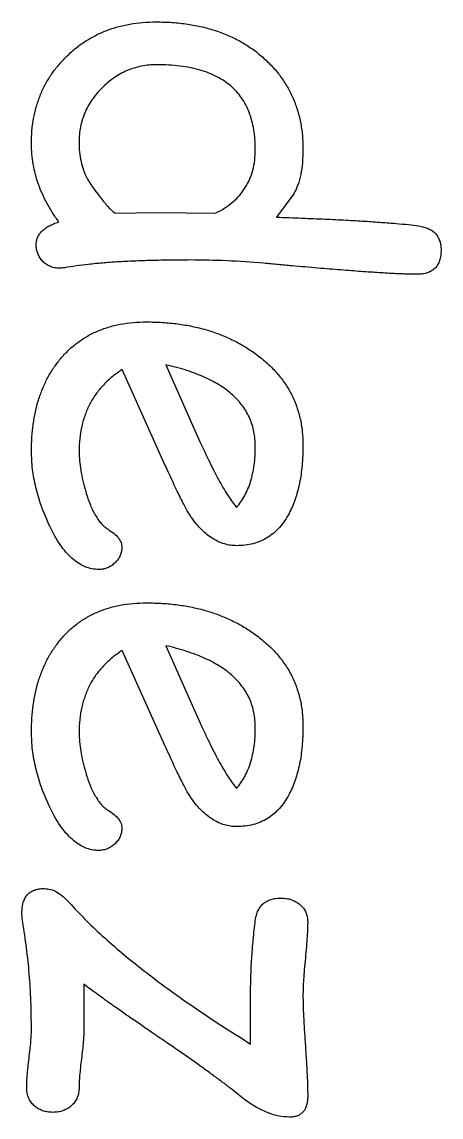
# Model space of a CAD drawing. Header units: millimetres. Extents: x -51 to 558, y -75 to 27.
# Drawn here: x -43.5 to -42.258, y -19.145 to -15.901 of the extents above; entities that cross this region are included whole.
import ezdxf

# ---------------------------------------------------------------- set-up
doc = ezdxf.new("R2010")
doc.units = ezdxf.units.MM

msp = doc.modelspace()

# ---------------------------------------------------------------- linework, layer by layer
at = {"color": 7, "linetype": 'Continuous', "lineweight": 25}
for p, q in [((-42.694, -16.4097), (-42.7453, -16.4791)), ((-43.2243, -16.4674), (-43.0978, -16.465)), ((-43.0978, -16.465), (-43.0131, -16.4659)), ((-43.0131, -16.4659), (-42.9267, -16.4674)), ((-43.076, -17.2125), (-43.2027, -16.9306)), ((-43.0738, -16.9165), (-42.9715, -17.1464)), ((-43.0738, -17.7488), (-42.9715, -17.9787)), ((-43.076, -18.0448), (-43.2027, -17.7629)), ((-43.3162, -18.752), (-43.3162, -18.8871)), ((-42.8225, -18.929), (-42.8225, -18.7866))]:
    msp.add_line(p, q, dxfattribs=at)
for points, knots in [([(-43.3696, -16.0052), (-43.3608, -15.9968), (-43.3434, -15.9802), (-43.3142, -15.9592), (-43.2834, -15.9409), (-43.2507, -15.926), (-43.216, -15.9148), (-43.1797, -15.9067), (-43.1416, -15.9014), (-43.1155, -15.9009), (-43.1022, -15.9007)], [0, 0, 0, 0, 0.123263, 0.244636, 0.365243, 0.486653, 0.609307, 0.734949, 0.864633, 1, 1, 1, 1]), ([(-43.1022, -15.9007), (-43.0862, -15.9009), (-43.0548, -15.9014), (-43.0091, -15.9067), (-42.9658, -15.9147), (-42.9249, -15.9262), (-42.8865, -15.941), (-42.8504, -15.9589), (-42.8169, -15.9803), (-42.786, -16.0049), (-42.7581, -16.0317), (-42.7339, -16.0611), (-42.7132, -16.0923), (-42.6964, -16.1255), (-42.6832, -16.1607), (-42.6742, -16.1979), (-42.6681, -16.2369), (-42.6676, -16.2636), (-42.6673, -16.2772)], [0, 0, 0, 0, 0.074351, 0.145347, 0.21334, 0.278519, 0.342078, 0.403819, 0.465285, 0.526188, 0.586456, 0.64481, 0.702388, 0.759709, 0.817201, 0.876232, 0.936878, 1, 1, 1, 1]), ([(-43.4714, -16.2611), (-43.4712, -16.2485), (-43.4706, -16.2238), (-43.4656, -16.1875), (-43.4578, -16.1527), (-43.4464, -16.1198), (-43.4323, -16.0883), (-43.4145, -16.0588), (-43.3938, -16.0308), (-43.3777, -16.0138), (-43.3696, -16.0052)], [0, 0, 0, 0, 0.1332907, 0.2621622, 0.3876112, 0.5102657, 0.630863, 0.7524097, 0.8748415, 1, 1, 1, 1]), ([(-43.1, -16.0277), (-43.1077, -16.0279), (-43.123, -16.0284), (-43.1455, -16.0314), (-43.1671, -16.037), (-43.1879, -16.0446), (-43.2081, -16.0539), (-43.2271, -16.0661), (-43.2455, -16.08), (-43.2626, -16.096), (-43.2785, -16.1133), (-43.2924, -16.1315), (-43.3042, -16.1506), (-43.3136, -16.1703), (-43.3213, -16.1907), (-43.3265, -16.212), (-43.3297, -16.234), (-43.3301, -16.2489), (-43.3303, -16.2565)], [0, 0, 0, 0, 0.064361, 0.127399, 0.18873, 0.249932, 0.311556, 0.373731, 0.437531, 0.503389, 0.568834, 0.632634, 0.694485, 0.755004, 0.815057, 0.875644, 0.936862, 1, 1, 1, 1]), ([(-42.8084, -16.279), (-42.8085, -16.2688), (-42.8089, -16.2491), (-42.8126, -16.2206), (-42.8179, -16.1939), (-42.8258, -16.1691), (-42.8363, -16.1464), (-42.8488, -16.1256), (-42.8638, -16.1069), (-42.8809, -16.09), (-42.9004, -16.0752), (-42.9222, -16.0624), (-42.9462, -16.0515), (-42.9726, -16.0427), (-43.0012, -16.036), (-43.0321, -16.0313), (-43.0652, -16.028), (-43.0882, -16.0278), (-43.1, -16.0277)], [0, 0, 0, 0, 0.069015, 0.133981, 0.195243, 0.254039, 0.310168, 0.36511, 0.418811, 0.472882, 0.528159, 0.585073, 0.644345, 0.707089, 0.773883, 0.844217, 0.91951, 1, 1, 1, 1]), ([(-43.3903, -16.4932), (-43.3966, -16.4843), (-43.4091, -16.4665), (-43.4253, -16.4388), (-43.4393, -16.4106), (-43.4511, -16.382), (-43.4602, -16.3526), (-43.4665, -16.3227), (-43.4707, -16.2921), (-43.4712, -16.2715), (-43.4714, -16.2611)], [0, 0, 0, 0, 0.131253, 0.260019, 0.384946, 0.508658, 0.63046, 0.752999, 0.875637, 1, 1, 1, 1]), ([(-43.3303, -16.2565), (-43.3302, -16.2666), (-43.3298, -16.286), (-43.3252, -16.3139), (-43.3184, -16.3395), (-43.3112, -16.3549), (-43.3076, -16.3625)], [0, 0, 0, 0, 0.276233, 0.533222, 0.771735, 1, 1, 1, 1]), ([(-42.9267, -16.4674), (-42.9173, -16.4625), (-42.899, -16.4531), (-42.8749, -16.4349), (-42.8543, -16.4148), (-42.8375, -16.3921), (-42.8243, -16.3672), (-42.8152, -16.3398), (-42.8092, -16.3102), (-42.8086, -16.2896), (-42.8084, -16.279)], [0, 0, 0, 0, 0.134527, 0.261273, 0.382047, 0.499459, 0.617608, 0.738914, 0.865395, 1, 1, 1, 1]), ([(-42.6673, -16.2772), (-42.6676, -16.2907), (-42.6683, -16.3161), (-42.673, -16.3519), (-42.6809, -16.3832), (-42.6898, -16.4012), (-42.694, -16.4097)], [0, 0, 0, 0, 0.295822, 0.559848, 0.792566, 1, 1, 1, 1]), ([(-43.3076, -16.3625), (-43.3048, -16.3675), (-43.2981, -16.379), (-43.2847, -16.3976), (-43.2677, -16.4206), (-43.2543, -16.4368), (-43.247, -16.4456)], [0, 0, 0, 0, 0.167017, 0.38848, 0.666728, 1, 1, 1, 1]), ([(-43.247, -16.4456), (-43.2437, -16.4494), (-43.2366, -16.4572), (-43.2285, -16.4639), (-43.2243, -16.4674)], [0, 0, 0, 0, 0.479764, 1, 1, 1, 1]), ([(-42.7453, -16.4791), (-42.7203, -16.4801), (-42.6725, -16.4819), (-42.6039, -16.4846), (-42.5417, -16.4878), (-42.4858, -16.4907), (-42.4364, -16.4944), (-42.3933, -16.4976), (-42.3566, -16.5009), (-42.3344, -16.5038), (-42.3243, -16.5051)], [0, 0, 0, 0, 0.177748, 0.340359, 0.487859, 0.620752, 0.738069, 0.84024, 0.927881, 1, 1, 1, 1]), ([(-43.4573, -16.5613), (-43.4571, -16.5576), (-43.4567, -16.5502), (-43.4535, -16.5395), (-43.448, -16.5297), (-43.4406, -16.5205), (-43.431, -16.5124), (-43.4193, -16.5051), (-43.4056, -16.4985), (-43.3956, -16.495), (-43.3903, -16.4932)], [0, 0, 0, 0, 0.110005, 0.215279, 0.32287, 0.435851, 0.557626, 0.689833, 0.837689, 1, 1, 1, 1]), ([(-42.3243, -16.5051), (-42.3191, -16.5061), (-42.3092, -16.5078), (-42.2957, -16.5131), (-42.2839, -16.5193), (-42.2744, -16.5277), (-42.267, -16.5378), (-42.2619, -16.5494), (-42.2588, -16.5626), (-42.2584, -16.5719), (-42.2582, -16.5768)], [0, 0, 0, 0, 0.145841, 0.27865, 0.399944, 0.513972, 0.627654, 0.741628, 0.86516, 1, 1, 1, 1]), ([(-43.3894, -16.6306), (-43.3942, -16.6303), (-43.4034, -16.6299), (-43.4164, -16.6256), (-43.4284, -16.6193), (-43.4384, -16.61), (-43.4469, -16.5994), (-43.4527, -16.5874), (-43.4569, -16.5747), (-43.4572, -16.5659), (-43.4573, -16.5613)], [0, 0, 0, 0, 0.131412, 0.255562, 0.379072, 0.505044, 0.63181, 0.755235, 0.874877, 1, 1, 1, 1]), ([(-42.2582, -16.5768), (-42.2584, -16.5824), (-42.2587, -16.5929), (-42.2619, -16.6078), (-42.2678, -16.6204), (-42.2755, -16.631), (-42.2862, -16.6388), (-42.2987, -16.6446), (-42.3136, -16.6479), (-42.3242, -16.6482), (-42.3298, -16.6484)], [0, 0, 0, 0, 0.1445846, 0.273069, 0.3902742, 0.5, 0.6097258, 0.726931, 0.8554154, 1, 1, 1, 1]), ([(-43.0008, -16.6061), (-43.0206, -16.6062), (-43.0591, -16.6064), (-43.115, -16.6075), (-43.1671, -16.6092), (-43.2155, -16.6115), (-43.2601, -16.6148), (-43.3009, -16.6188), (-43.338, -16.6232), (-43.3614, -16.6273), (-43.3725, -16.6292)], [0, 0, 0, 0, 0.159649, 0.309862, 0.449483, 0.579136, 0.699492, 0.809395, 0.909502, 1, 1, 1, 1]), ([(-42.7835, -16.6158), (-42.8197, -16.613), (-42.892, -16.6073), (-42.9646, -16.6065), (-43.0008, -16.6061)], [0, 0, 0, 0, 0.5004966, 1, 1, 1, 1]), ([(-43.3725, -16.6292), (-43.3755, -16.6296), (-43.3812, -16.6302), (-43.3869, -16.6304), (-43.3894, -16.6306)], [0, 0, 0, 0, 0.54617, 1, 1, 1, 1]), ([(-42.3298, -16.6484), (-42.3344, -16.6483), (-42.3443, -16.6481), (-42.36, -16.6481), (-42.3776, -16.6473), (-42.3973, -16.6464), (-42.4189, -16.6454), (-42.4424, -16.6437), (-42.4678, -16.6423), (-42.4952, -16.6402), (-42.5245, -16.638), (-42.5558, -16.6356), (-42.589, -16.6329), (-42.6242, -16.6301), (-42.6613, -16.6267), (-42.7003, -16.6235), (-42.7412, -16.6197), (-42.7691, -16.6171), (-42.7835, -16.6158)], [0, 0, 0, 0, 0.03053, 0.064937, 0.103728, 0.146897, 0.194444, 0.246402, 0.302228, 0.362471, 0.427581, 0.49611, 0.569508, 0.646808, 0.729019, 0.815092, 0.905111, 1, 1, 1, 1]), ([(-43.3881, -16.9021), (-43.3802, -16.8931), (-43.3647, -16.8753), (-43.338, -16.8523), (-43.3089, -16.8328), (-43.2776, -16.817), (-43.244, -16.8045), (-43.2081, -16.7958), (-43.1699, -16.7904), (-43.1437, -16.7898), (-43.1302, -16.7895)], [0, 0, 0, 0, 0.12314, 0.24326, 0.361587, 0.482021, 0.603846, 0.73007, 0.861439, 1, 1, 1, 1]), ([(-43.1302, -16.7895), (-43.1145, -16.7898), (-43.0838, -16.7904), (-43.0387, -16.7949), (-42.9954, -16.8021), (-42.9541, -16.8121), (-42.9148, -16.8255), (-42.8775, -16.8417), (-42.8417, -16.8604), (-42.8198, -16.8756), (-42.8088, -16.8832)], [0, 0, 0, 0, 0.138023, 0.270777, 0.399502, 0.524222, 0.645263, 0.76449, 0.882704, 1, 1, 1, 1]), ([(-43.4714, -17.1717), (-43.4712, -17.1582), (-43.4707, -17.1316), (-43.4666, -17.0929), (-43.4604, -17.0561), (-43.451, -17.0213), (-43.4395, -16.9884), (-43.4249, -16.9576), (-43.4084, -16.9284), (-43.3949, -16.9109), (-43.3881, -16.9021)], [0, 0, 0, 0, 0.141039, 0.276577, 0.405677, 0.530185, 0.651342, 0.768899, 0.884926, 1, 1, 1, 1]), ([(-42.8088, -16.8832), (-42.7976, -16.8917), (-42.7756, -16.9086), (-42.7465, -16.9374), (-42.7222, -16.9685), (-42.7017, -17.0015), (-42.6864, -17.037), (-42.6752, -17.0745), (-42.6685, -17.1142), (-42.6677, -17.1413), (-42.6673, -17.1552)], [0, 0, 0, 0, 0.132572, 0.259943, 0.382819, 0.503312, 0.623841, 0.744811, 0.87007, 1, 1, 1, 1]), ([(-43.2027, -16.9306), (-43.2128, -16.9376), (-43.2327, -16.9513), (-43.2586, -16.976), (-43.2809, -17.0028), (-43.2992, -17.0323), (-43.313, -17.0644), (-43.3233, -17.0989), (-43.3293, -17.1359), (-43.33, -17.1615), (-43.3303, -17.1746)], [0, 0, 0, 0, 0.12804, 0.250864, 0.370924, 0.490426, 0.610641, 0.7343, 0.863686, 1, 1, 1, 1]), ([(-42.8084, -17.1591), (-42.8086, -17.1516), (-42.809, -17.1369), (-42.8122, -17.1154), (-42.8172, -17.0948), (-42.8246, -17.0753), (-42.8339, -17.0566), (-42.8454, -17.0389), (-42.859, -17.0223), (-42.8745, -17.0065), (-42.8922, -16.9918), (-42.912, -16.9781), (-42.9338, -16.9653), (-42.9578, -16.9537), (-42.9838, -16.9429), (-43.0119, -16.933), (-43.042, -16.9239), (-43.063, -16.919), (-43.0738, -16.9165)], [0, 0, 0, 0, 0.0573927, 0.1124714, 0.1663119, 0.2191308, 0.2719108, 0.3255338, 0.3798648, 0.4358986, 0.4945433, 0.5555014, 0.6199844, 0.687595, 0.7594011, 0.835123, 0.9154907, 1, 1, 1, 1]), ([(-42.9715, -17.1464), (-42.9664, -17.1572), (-42.9567, -17.1783), (-42.9421, -17.2086), (-42.9281, -17.2365), (-42.9145, -17.2619), (-42.9012, -17.2848), (-42.8887, -17.3054), (-42.8767, -17.3236), (-42.8683, -17.3345), (-42.8644, -17.3397)], [0, 0, 0, 0, 0.162529, 0.313885, 0.455434, 0.58547, 0.704974, 0.813541, 0.911815, 1, 1, 1, 1]), ([(-42.8644, -17.3397), (-42.8598, -17.3341), (-42.8506, -17.323), (-42.8395, -17.3041), (-42.8297, -17.284), (-42.8218, -17.2621), (-42.816, -17.2386), (-42.8115, -17.2136), (-42.8088, -17.1869), (-42.8085, -17.1686), (-42.8084, -17.1591)], [0, 0, 0, 0, 0.111421, 0.223588, 0.338961, 0.459201, 0.584054, 0.715039, 0.853827, 1, 1, 1, 1]), ([(-42.6673, -17.1552), (-42.6674, -17.1652), (-42.6676, -17.1849), (-42.6697, -17.2136), (-42.6727, -17.241), (-42.6771, -17.267), (-42.683, -17.2915), (-42.6902, -17.3145), (-42.6981, -17.3364), (-42.7049, -17.35), (-42.7083, -17.3567)], [0, 0, 0, 0, 0.145535, 0.283931, 0.416461, 0.542522, 0.664879, 0.780441, 0.891692, 1, 1, 1, 1]), ([(-43.419, -17.3913), (-43.427, -17.3728), (-43.4428, -17.3366), (-43.4588, -17.2809), (-43.4695, -17.2261), (-43.4708, -17.1897), (-43.4714, -17.1717)], [0, 0, 0, 0, 0.26604, 0.519687, 0.763045, 1, 1, 1, 1]), ([(-43.3303, -17.1746), (-43.3301, -17.1833), (-43.3294, -17.2017), (-43.3254, -17.2303), (-43.3193, -17.2611), (-43.3135, -17.282), (-43.3105, -17.2929)], [0, 0, 0, 0, 0.218198, 0.45829, 0.717949, 1, 1, 1, 1]), ([(-42.9975, -17.3692), (-42.9997, -17.3657), (-43.0046, -17.3579), (-43.0125, -17.3449), (-43.0206, -17.3289), (-43.0302, -17.3108), (-43.0403, -17.2898), (-43.0515, -17.2665), (-43.0634, -17.2403), (-43.0716, -17.222), (-43.076, -17.2125)], [0, 0, 0, 0, 0.071127, 0.157329, 0.259631, 0.377093, 0.508596, 0.657542, 0.820608, 1, 1, 1, 1]), ([(-43.3105, -17.2929), (-43.3084, -17.2998), (-43.3043, -17.313), (-43.2972, -17.3317), (-43.2898, -17.3486), (-43.2815, -17.3634), (-43.2733, -17.3766), (-43.2642, -17.3876), (-43.2547, -17.3969), (-43.2418, -17.4059), (-43.227, -17.4154), (-43.2135, -17.4283), (-43.2052, -17.4426), (-43.204, -17.4526), (-43.2034, -17.4574)], [0, 0, 0, 0, 0.106598, 0.205675, 0.296498, 0.37999, 0.456545, 0.527081, 0.591894, 0.652767, 0.760812, 0.851832, 0.928968, 1, 1, 1, 1]), ([(-42.7083, -17.3567), (-42.7126, -17.3643), (-42.7209, -17.3791), (-42.7364, -17.3986), (-42.7533, -17.4153), (-42.7722, -17.4291), (-42.7927, -17.4396), (-42.815, -17.4473), (-42.8389, -17.4516), (-42.8554, -17.4522), (-42.8639, -17.4525)], [0, 0, 0, 0, 0.1356166, 0.2632195, 0.3858744, 0.5043332, 0.6237555, 0.7431995, 0.8685322, 1, 1, 1, 1]), ([(-43.2713, -17.5231), (-43.2784, -17.5227), (-43.2926, -17.522), (-43.3133, -17.5154), (-43.3331, -17.5049), (-43.352, -17.4899), (-43.3701, -17.4712), (-43.3876, -17.4485), (-43.404, -17.4214), (-43.4138, -17.4016), (-43.419, -17.3913)], [0, 0, 0, 0, 0.1017213, 0.2031742, 0.3093549, 0.4228857, 0.5467269, 0.6828345, 0.8339166, 1, 1, 1, 1]), ([(-42.8639, -17.4525), (-42.87, -17.4523), (-42.8821, -17.4518), (-42.9, -17.4476), (-42.9175, -17.4412), (-42.9345, -17.4317), (-42.9512, -17.42), (-42.9672, -17.4055), (-42.9831, -17.3887), (-42.9926, -17.3759), (-42.9975, -17.3692)], [0, 0, 0, 0, 0.11076, 0.222538, 0.334641, 0.452797, 0.576513, 0.708187, 0.848294, 1, 1, 1, 1]), ([(-43.2034, -17.4574), (-43.2037, -17.4615), (-43.2042, -17.4698), (-43.2081, -17.4819), (-43.2147, -17.4932), (-43.2237, -17.5032), (-43.234, -17.5121), (-43.2457, -17.5184), (-43.2582, -17.5223), (-43.2669, -17.5228), (-43.2713, -17.5231)], [0, 0, 0, 0, 0.119204, 0.239025, 0.361363, 0.49337, 0.625615, 0.750615, 0.874481, 1, 1, 1, 1]), ([(-43.3881, -17.7345), (-43.3802, -17.7255), (-43.3647, -17.7076), (-43.338, -17.6846), (-43.3089, -17.6652), (-43.2776, -17.6494), (-43.244, -17.6369), (-43.2081, -17.6282), (-43.1699, -17.6228), (-43.1437, -17.6222), (-43.1302, -17.6218)], [0, 0, 0, 0, 0.12314, 0.24326, 0.361587, 0.482021, 0.603846, 0.73007, 0.861439, 1, 1, 1, 1]), ([(-43.1302, -17.6218), (-43.1145, -17.6221), (-43.0838, -17.6227), (-43.0387, -17.6272), (-42.9954, -17.6345), (-42.9541, -17.6445), (-42.9148, -17.6578), (-42.8775, -17.674), (-42.8417, -17.6927), (-42.8198, -17.7079), (-42.8088, -17.7155)], [0, 0, 0, 0, 0.138023, 0.270777, 0.399502, 0.524222, 0.645263, 0.76449, 0.882704, 1, 1, 1, 1]), ([(-42.8088, -17.7155), (-42.7976, -17.7241), (-42.7756, -17.7409), (-42.7465, -17.7697), (-42.7222, -17.8009), (-42.7017, -17.8339), (-42.6864, -17.8694), (-42.6752, -17.9069), (-42.6685, -17.9465), (-42.6677, -17.9737), (-42.6673, -17.9875)], [0, 0, 0, 0, 0.132572, 0.259943, 0.382819, 0.503312, 0.623841, 0.744811, 0.87007, 1, 1, 1, 1]), ([(-43.4714, -18.0041), (-43.4712, -17.9905), (-43.4707, -17.964), (-43.4666, -17.9253), (-43.4604, -17.8884), (-43.451, -17.8537), (-43.4395, -17.8207), (-43.4249, -17.79), (-43.4084, -17.7608), (-43.3949, -17.7432), (-43.3881, -17.7345)], [0, 0, 0, 0, 0.141039, 0.276577, 0.405677, 0.530185, 0.651342, 0.768899, 0.884926, 1, 1, 1, 1]), ([(-42.8084, -17.9915), (-42.8086, -17.984), (-42.809, -17.9693), (-42.8122, -17.9477), (-42.8172, -17.9271), (-42.8246, -17.9076), (-42.8339, -17.8889), (-42.8454, -17.8713), (-42.859, -17.8547), (-42.8745, -17.8389), (-42.8922, -17.8242), (-42.912, -17.8105), (-42.9338, -17.7977), (-42.9578, -17.786), (-42.9838, -17.7753), (-43.0119, -17.7654), (-43.042, -17.7563), (-43.063, -17.7513), (-43.0738, -17.7488)], [0, 0, 0, 0, 0.0573927, 0.1124714, 0.1663119, 0.2191308, 0.2719108, 0.3255338, 0.3798648, 0.4358986, 0.4945433, 0.5555014, 0.6199844, 0.687595, 0.7594011, 0.835123, 0.9154907, 1, 1, 1, 1]), ([(-43.2027, -17.7629), (-43.2128, -17.7699), (-43.2327, -17.7837), (-43.2586, -17.8083), (-43.2809, -17.8351), (-43.2992, -17.8646), (-43.313, -17.8968), (-43.3233, -17.9312), (-43.3293, -17.9683), (-43.33, -17.9938), (-43.3303, -18.0069)], [0, 0, 0, 0, 0.12804, 0.250864, 0.370924, 0.490426, 0.610641, 0.7343, 0.863686, 1, 1, 1, 1]), ([(-43.419, -18.2236), (-43.427, -18.2051), (-43.4428, -18.169), (-43.4588, -18.1133), (-43.4695, -18.0585), (-43.4708, -18.022), (-43.4714, -18.0041)], [0, 0, 0, 0, 0.26604, 0.519687, 0.763045, 1, 1, 1, 1]), ([(-43.3303, -18.0069), (-43.3301, -18.0157), (-43.3294, -18.0341), (-43.3254, -18.0626), (-43.3193, -18.0934), (-43.3135, -18.1144), (-43.3105, -18.1253)], [0, 0, 0, 0, 0.218198, 0.45829, 0.717949, 1, 1, 1, 1]), ([(-42.9715, -17.9787), (-42.9664, -17.9896), (-42.9567, -18.0106), (-42.9421, -18.0409), (-42.9281, -18.0688), (-42.9145, -18.0943), (-42.9012, -18.1172), (-42.8887, -18.1377), (-42.8767, -18.1559), (-42.8683, -18.1669), (-42.8644, -18.172)], [0, 0, 0, 0, 0.162529, 0.313885, 0.455434, 0.58547, 0.704974, 0.813541, 0.911815, 1, 1, 1, 1]), ([(-42.8644, -18.172), (-42.8598, -18.1665), (-42.8506, -18.1553), (-42.8395, -18.1365), (-42.8297, -18.1164), (-42.8218, -18.0945), (-42.816, -18.071), (-42.8115, -18.0459), (-42.8088, -18.0193), (-42.8085, -18.0009), (-42.8084, -17.9915)], [0, 0, 0, 0, 0.111421, 0.223588, 0.338961, 0.459201, 0.584054, 0.715039, 0.853827, 1, 1, 1, 1]), ([(-42.6673, -17.9875), (-42.6674, -17.9976), (-42.6676, -18.0172), (-42.6697, -18.046), (-42.6727, -18.0733), (-42.6771, -18.0993), (-42.683, -18.1238), (-42.6902, -18.1469), (-42.6981, -18.1687), (-42.7049, -18.1823), (-42.7083, -18.189)], [0, 0, 0, 0, 0.145535, 0.283931, 0.416461, 0.542522, 0.664879, 0.780441, 0.891692, 1, 1, 1, 1]), ([(-42.9975, -18.2016), (-42.9997, -18.1981), (-43.0046, -18.1903), (-43.0125, -18.1773), (-43.0206, -18.1613), (-43.0302, -18.1432), (-43.0403, -18.1222), (-43.0515, -18.0988), (-43.0634, -18.0726), (-43.0716, -18.0544), (-43.076, -18.0448)], [0, 0, 0, 0, 0.071127, 0.157329, 0.259631, 0.377093, 0.508596, 0.657542, 0.820608, 1, 1, 1, 1]), ([(-43.3105, -18.1253), (-43.3084, -18.1322), (-43.3043, -18.1454), (-43.2972, -18.1641), (-43.2898, -18.181), (-43.2815, -18.1957), (-43.2733, -18.2089), (-43.2642, -18.22), (-43.2547, -18.2292), (-43.2418, -18.2383), (-43.227, -18.2477), (-43.2135, -18.2607), (-43.2052, -18.275), (-43.204, -18.285), (-43.2034, -18.2897)], [0, 0, 0, 0, 0.106598, 0.205675, 0.296498, 0.37999, 0.456545, 0.527081, 0.591894, 0.652767, 0.760812, 0.851832, 0.928968, 1, 1, 1, 1]), ([(-42.8639, -18.2849), (-42.87, -18.2846), (-42.8821, -18.2841), (-42.9, -18.2799), (-42.9175, -18.2735), (-42.9345, -18.2641), (-42.9512, -18.2523), (-42.9672, -18.2378), (-42.9831, -18.221), (-42.9926, -18.2082), (-42.9975, -18.2016)], [0, 0, 0, 0, 0.11076, 0.222538, 0.334641, 0.452797, 0.576513, 0.708187, 0.848294, 1, 1, 1, 1]), ([(-42.7083, -18.189), (-42.7126, -18.1966), (-42.7209, -18.2114), (-42.7364, -18.231), (-42.7533, -18.2477), (-42.7722, -18.2614), (-42.7927, -18.272), (-42.815, -18.2796), (-42.8389, -18.284), (-42.8554, -18.2846), (-42.8639, -18.2849)], [0, 0, 0, 0, 0.1356166, 0.2632195, 0.3858744, 0.5043332, 0.6237555, 0.7431995, 0.8685322, 1, 1, 1, 1]), ([(-43.2713, -18.3554), (-43.2784, -18.3551), (-43.2926, -18.3544), (-43.3133, -18.3477), (-43.3331, -18.3372), (-43.352, -18.3223), (-43.3701, -18.3035), (-43.3876, -18.2808), (-43.404, -18.2538), (-43.4138, -18.234), (-43.419, -18.2236)], [0, 0, 0, 0, 0.1017213, 0.2031742, 0.3093549, 0.4228857, 0.5467269, 0.6828345, 0.8339166, 1, 1, 1, 1]), ([(-43.2034, -18.2897), (-43.2037, -18.2939), (-43.2042, -18.3022), (-43.2081, -18.3143), (-43.2147, -18.3256), (-43.2237, -18.3356), (-43.234, -18.3445), (-43.2457, -18.3507), (-43.2582, -18.3546), (-43.2669, -18.3552), (-43.2713, -18.3554)], [0, 0, 0, 0, 0.119204, 0.239025, 0.361363, 0.49337, 0.625615, 0.750615, 0.874481, 1, 1, 1, 1]), ([(-43.4996, -18.5404), (-43.4994, -18.5347), (-43.4991, -18.5241), (-43.496, -18.5092), (-43.491, -18.4965), (-43.4835, -18.4862), (-43.4742, -18.4778), (-43.4625, -18.4722), (-43.4488, -18.4688), (-43.4391, -18.4685), (-43.434, -18.4683)], [0, 0, 0, 0, 0.1523417, 0.2855451, 0.4050681, 0.5168389, 0.6245607, 0.7393425, 0.8614465, 1, 1, 1, 1]), ([(-43.434, -18.4683), (-43.4275, -18.4688), (-43.4142, -18.4699), (-43.395, -18.4784), (-43.3764, -18.4917), (-43.3656, -18.5035), (-43.3599, -18.5097)], [0, 0, 0, 0, 0.221307, 0.452946, 0.709555, 1, 1, 1, 1]), ([(-43.3599, -18.5097), (-43.3447, -18.5261), (-43.3132, -18.5602), (-43.2607, -18.6098), (-43.2024, -18.6605), (-43.138, -18.7122), (-43.068, -18.7654), (-42.9916, -18.8193), (-42.9093, -18.8742), (-42.8519, -18.9104), (-42.8225, -18.929)], [0, 0, 0, 0, 0.098069, 0.203653, 0.31654, 0.437134, 0.565778, 0.702466, 0.847059, 1, 1, 1, 1]), ([(-42.8084, -18.5622), (-42.8074, -18.557), (-42.8057, -18.5472), (-42.8005, -18.5336), (-42.7934, -18.5221), (-42.7847, -18.5125), (-42.774, -18.5053), (-42.7616, -18.5002), (-42.7475, -18.4971), (-42.7375, -18.4967), (-42.7323, -18.4965)], [0, 0, 0, 0, 0.141367, 0.268256, 0.388826, 0.502005, 0.614286, 0.732008, 0.859449, 1, 1, 1, 1]), ([(-42.7323, -18.4965), (-42.7269, -18.4968), (-42.7164, -18.4974), (-42.7012, -18.5007), (-42.6878, -18.5075), (-42.6757, -18.5159), (-42.6656, -18.5262), (-42.6586, -18.5384), (-42.6537, -18.5518), (-42.6534, -18.5613), (-42.6532, -18.5662)], [0, 0, 0, 0, 0.137274, 0.268196, 0.393091, 0.519453, 0.641402, 0.759041, 0.875796, 1, 1, 1, 1]), ([(-43.4972, -18.5679), (-43.4979, -18.563), (-43.4992, -18.5539), (-43.4995, -18.5446), (-43.4996, -18.5404)], [0, 0, 0, 0, 0.537428, 1, 1, 1, 1]), ([(-43.4714, -18.8854), (-43.4717, -18.8578), (-43.4722, -18.8034), (-43.4773, -18.7228), (-43.4852, -18.6445), (-43.4932, -18.5932), (-43.4972, -18.5679)], [0, 0, 0, 0, 0.25931, 0.512118, 0.758885, 1, 1, 1, 1]), ([(-42.8225, -18.7866), (-42.8223, -18.7682), (-42.822, -18.7312), (-42.8192, -18.6754), (-42.8149, -18.619), (-42.8105, -18.5812), (-42.8084, -18.5622)], [0, 0, 0, 0, 0.244984, 0.4931547, 0.7447505, 1, 1, 1, 1]), ([(-42.6532, -18.5662), (-42.6533, -18.5729), (-42.6535, -18.5879), (-42.655, -18.6126), (-42.6572, -18.642), (-42.6602, -18.6745), (-42.6633, -18.707), (-42.6655, -18.7367), (-42.667, -18.762), (-42.6672, -18.7774), (-42.6673, -18.7844)], [0, 0, 0, 0, 0.091722, 0.20575, 0.340151, 0.495975, 0.652802, 0.788207, 0.904249, 1, 1, 1, 1]), ([(-43.0687, -18.9261), (-43.0827, -18.9166), (-43.1099, -18.8982), (-43.1487, -18.8713), (-43.1845, -18.8466), (-43.2171, -18.8239), (-43.2465, -18.8033), (-43.2724, -18.7842), (-43.2955, -18.7675), (-43.3096, -18.7569), (-43.3162, -18.752)], [0, 0, 0, 0, 0.168256, 0.324808, 0.468234, 0.599546, 0.718152, 0.824485, 0.91829, 1, 1, 1, 1]), ([(-42.6673, -18.7844), (-42.6672, -18.7937), (-42.667, -18.8145), (-42.6655, -18.8487), (-42.6633, -18.8892), (-42.6602, -18.9338), (-42.6572, -18.9784), (-42.655, -19.0189), (-42.6535, -19.0532), (-42.6533, -19.074), (-42.6532, -19.0833)], [0, 0, 0, 0, 0.09355, 0.207797, 0.343517, 0.5, 0.656483, 0.791467, 0.90645, 1, 1, 1, 1]), ([(-43.4855, -19.0577), (-43.4854, -19.0523), (-43.4852, -19.0403), (-43.4837, -19.0205), (-43.4815, -18.9972), (-43.4785, -18.9715), (-43.4754, -18.9459), (-43.4732, -18.9226), (-43.4717, -18.9028), (-43.4715, -18.8908), (-43.4714, -18.8854)], [0, 0, 0, 0, 0.094302, 0.207935, 0.343566, 0.5, 0.656434, 0.792065, 0.905698, 1, 1, 1, 1]), ([(-43.3162, -18.8871), (-43.3163, -18.8925), (-43.3166, -18.9044), (-43.318, -18.924), (-43.3202, -18.9472), (-43.3233, -18.9726), (-43.3264, -18.9981), (-43.3286, -19.0213), (-43.33, -19.041), (-43.3302, -19.053), (-43.3303, -19.0584)], [0, 0, 0, 0, 0.093622, 0.207981, 0.343202, 0.49936, 0.655519, 0.79074, 0.906378, 1, 1, 1, 1]), ([(-42.839, -19.0945), (-42.846, -19.0889), (-42.8606, -19.077), (-42.8836, -19.0587), (-42.9091, -19.0396), (-42.9366, -19.019), (-42.9667, -18.9976), (-42.9985, -18.9744), (-43.033, -18.9508), (-43.0566, -18.9345), (-43.0687, -18.9261)], [0, 0, 0, 0, 0.094613, 0.198167, 0.309736, 0.430279, 0.559975, 0.698034, 0.844833, 1, 1, 1, 1]), ([(-43.4079, -19.1314), (-43.4135, -19.1311), (-43.4241, -19.1306), (-43.4393, -19.1268), (-43.4527, -19.1203), (-43.4645, -19.1116), (-43.4738, -19.1003), (-43.4808, -19.0876), (-43.4848, -19.0731), (-43.4853, -19.063), (-43.4855, -19.0577)], [0, 0, 0, 0, 0.137972, 0.264728, 0.386933, 0.508696, 0.62844, 0.747423, 0.869338, 1, 1, 1, 1]), ([(-43.3303, -19.0584), (-43.3306, -19.0636), (-43.331, -19.0736), (-43.3354, -19.0878), (-43.3422, -19.1007), (-43.3521, -19.1114), (-43.3638, -19.1202), (-43.3771, -19.1269), (-43.3921, -19.1306), (-43.4026, -19.1311), (-43.4079, -19.1314)], [0, 0, 0, 0, 0.12979, 0.251352, 0.371217, 0.492877, 0.615543, 0.736992, 0.864688, 1, 1, 1, 1]), ([(-42.7067, -19.1455), (-42.7173, -19.1449), (-42.7392, -19.1437), (-42.772, -19.1329), (-42.8061, -19.1171), (-42.8277, -19.1023), (-42.839, -19.0945)], [0, 0, 0, 0, 0.220069, 0.455086, 0.714075, 1, 1, 1, 1]), ([(-42.6532, -19.0833), (-42.6533, -19.0882), (-42.6537, -19.0973), (-42.6561, -19.1101), (-42.6601, -19.1211), (-42.6663, -19.13), (-42.6739, -19.1371), (-42.6835, -19.1419), (-42.6946, -19.1452), (-42.7025, -19.1454), (-42.7067, -19.1455)], [0, 0, 0, 0, 0.155328, 0.2917, 0.415159, 0.526589, 0.634675, 0.746055, 0.865769, 1, 1, 1, 1])]:
    msp.add_open_spline(points, degree=3, knots=knots, dxfattribs=at)

doc.saveas('drawing.dxf')
